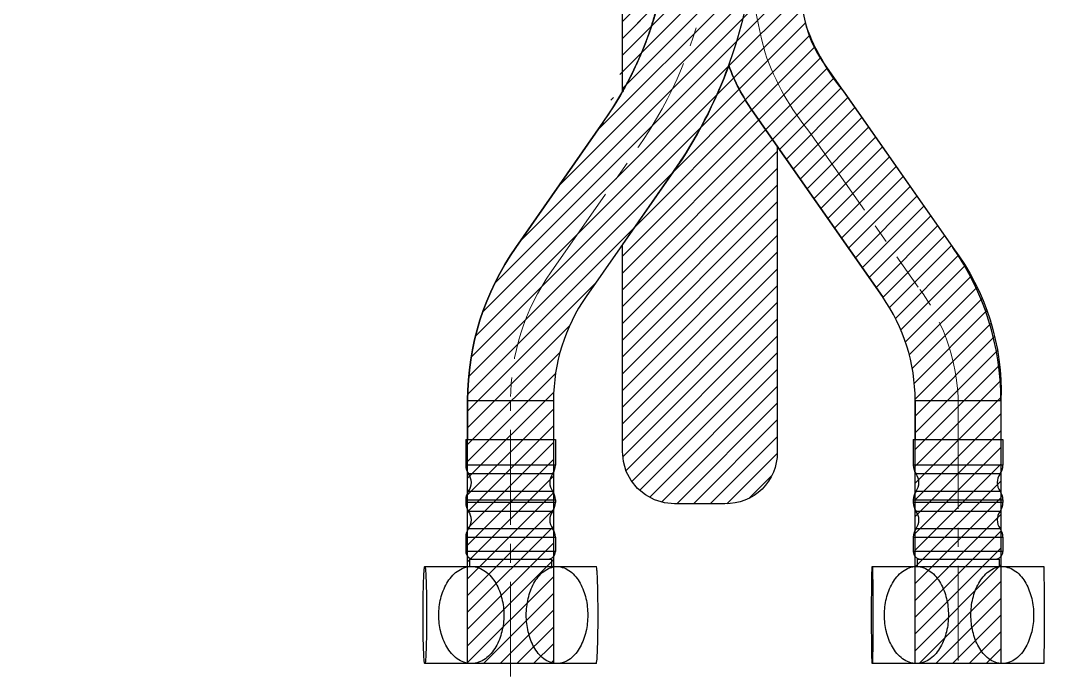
# Model space of a CAD drawing. Header units: millimetres. Extents: x 5775 to 7118, y 2756 to 3596.
# Drawn here: x 6937.8 to 7075, y 2870.1 to 2958 of the extents above; entities that cross this region are included whole.
import ezdxf

# ---------------------------------------------------------------- set-up
doc = ezdxf.new("R2010")
doc.units = ezdxf.units.MM
doc.linetypes.add('CENTERX2', pattern=[20.319999999999997, 12.7, -2.54, 2.54, -2.54])
doc.layers.add('CENTER', color=1, linetype='CENTERX2', lineweight=15)
doc.layers.add('HATCH', color=5, linetype='Continuous')
pattern_1 = [(45, (2875.309174423583, 107.8626359125797), (-1.122532015133644, 1.122532015133644), [])]

msp = doc.modelspace()

# ---------------------------------------------------------------- hatches: boundary and pattern name
at = {"layer": 'HATCH', "true_color": 0xed1f24}
h = msp.add_hatch(dxfattribs=at)
h.set_pattern_fill('ANSI31', color=240, scale=0.5)
h.set_pattern_definition(pattern_1)
edge = h.paths.add_edge_path()
edge.add_spline(control_points=[(6830.941961251097, 3343.45976302807), (6829.305435074429, 3343.620147372044), (6827.66890889776, 3343.78053171602), (6826.03238272109, 3343.940916059995)], knot_values=[0.0208200683845019, 0.0208200683845019, 0.0208200683845019, 0.0208200683845019, 1, 1, 1, 1], weights=[1, 1, 1, 1], degree=3, periodic=0)
edge.add_spline(control_points=[(6826.032382721089, 3343.940916059982), (6826.077741117492, 3344.172014989293), (6826.123099513896, 3344.403113918604), (6826.168457910299, 3344.634212847915), (6826.169346722196, 3344.63874130337), (6826.170235534092, 3344.643269758825), (6826.171124675254, 3344.647798177759)], knot_values=[571.383493120652, 571.383493120652, 571.383493120652, 571.383493120652, 572.0251436904039, 572.0251436904039, 572.0251436904039, 572.0377170330471, 572.0377170330471, 572.0377170330471, 572.0377170330471], weights=[1, 1, 1, 1, 1, 1, 1], degree=3, periodic=0)
edge.add_spline(control_points=[(6826.171124675254, 3344.647798177759), (6826.228384682096, 3344.939424873688), (6826.287010237752, 3345.230900108168), (6827.067338227122, 3349.02018512671), (6827.984146449236, 3352.494118238295), (6830.205613672336, 3359.338603878788), (6831.509605145247, 3362.704325881039), (6834.784202641988, 3369.939193070717), (6836.840602527514, 3373.771219646402), (6840.269661345912, 3379.254003909847), (6841.470123186665, 3381.038510934025), (6843.977721614172, 3384.512570221362), (6845.284259535893, 3386.200928021144), (6847.990607571705, 3389.472122994978), (6849.3915157983, 3391.055989896014), (6852.272468366435, 3394.108891485201), (6853.751714282968, 3395.578309069337), (6856.770209215731, 3398.388228874052), (6858.300504647198, 3399.726503999995), (6862.963333679561, 3403.550470044449), (6866.233786319152, 3405.912445234525), (6873.07827793775, 3410.229389508663), (6876.657563015728, 3412.186186192394), (6884.038229118618, 3415.634253177424), (6887.843324706646, 3417.129118541178), (6895.078215025233, 3419.455768225702), (6898.487625791204, 3420.349758002365), (6905.351567655323, 3421.759990181328), (6908.804238043639, 3422.274631106631), (6913.878432665721, 3422.757994299456), (6915.508797169028, 3422.871502453751), (6918.758231134872, 3423.016169020289), (6920.374207052197, 3423.047473109272), (6923.60606557057, 3423.029493001669), (6925.228052087401, 3422.980137141666), (6929.928295687941, 3422.717934644311), (6933.016439319941, 3422.39926253238), (6941.186602460453, 3421.152504043589), (6946.254078472191, 3419.963154325036), (6956.173857230177, 3416.769481323482), (6961.015201671742, 3414.766995093723), (6970.293909528909, 3410.023802712412), (6974.721036659841, 3407.28614484947), (6982.151205875656, 3401.83884295211), (6985.254679744636, 3399.244689984687), (6989.316568810189, 3395.404952504635), (6990.441944439728, 3394.287364855547), (6994.625631927256, 3389.923207496483), (6997.52406002827, 3386.455960865876), (7002.498640553236, 3379.562890172266), (7004.632289713745, 3376.193656872135), (7008.482779460657, 3369.184780048376), (7010.19517438187, 3365.550910398478), (7013.158531316943, 3358.102481002738), (7014.408359689129, 3354.28458594266), (7016.419789119647, 3346.564613182147), (7017.183842012542, 3342.65677800322), (7018.273926096888, 3334.460976020694), (7018.55235538715, 3330.175095778602), (7018.55235538715, 3325.93967039831)], knot_values=[310.6792826001531, 310.6792826001531, 310.6792826001531, 310.6792826001531, 311.4889961944757, 311.4889961944757, 321.2118984377851, 321.2118984377851, 330.9348006810942, 330.9348006810942, 342.6565068741952, 342.6565068741952, 348.5173599707457, 348.5173599707457, 354.3782130672962, 354.3782130672962, 360.2390661638467, 360.2390661638467, 366.0999192603972, 366.0999192603972, 371.7293833355124, 371.7293833355124, 382.7305900529228, 382.7305900529228, 393.7317967703331, 393.7317967703331, 404.7330034877434, 404.7330034877434, 414.2762144114434, 414.2762144114434, 423.8194253351434, 423.8194253351434, 428.3458275009871, 428.3458275009871, 432.8722296668307, 432.8722296668307, 437.3986318326744, 437.3986318326744, 445.9441450585686, 445.9441450585686, 460.0257004247755, 460.0257004247755, 474.1072557909824, 474.1072557909824, 488.1888111571893, 488.1888111571893, 499.3308116383507, 499.3308116383507, 503.7895919291577, 503.7895919291577, 516.2236878483253, 516.2236878483253, 527.0441011720529, 527.0441011720529, 537.8645144957806, 537.8645144957806, 548.6849278195082, 548.6849278195082, 559.5053411432358, 559.5053411432358, 571.383493120652, 571.383493120652, 571.383493120652, 571.383493120652], weights=[1, 1, 1, 1, 1, 1, 1, 1, 1, 1, 1, 1, 1, 1, 1, 1, 1, 1, 1, 1, 1, 1, 1, 1, 1, 1, 1, 1, 1, 1, 1, 1, 1, 1, 1, 1, 1, 1, 1, 1, 1, 1, 1, 1, 1, 1, 1, 1, 1, 1, 1, 1, 1, 1, 1, 1, 1, 1, 1, 1], degree=3, periodic=0)
edge.add_spline(control_points=[(7018.55235538715, 3325.93967039831), (7018.422950762568, 3142.16292954132), (7018.422950762568, 3064.501679296515), (7018.422950762568, 2948.402305068139)], knot_values=[310.2550333553816, 310.2550333553816, 310.2550333553816, 310.2550333553816, 310.6792826001532, 310.6792826001532, 310.6792826001532, 310.6792826001532], weights=[1, 1, 1, 1], degree=3, periodic=0)
edge.add_arc((6974.897295895089, 2972.995734273506), 49.99999999999574, 330.5183194929912, 349.8420591004832)
edge.add_arc((6898.755094875627, 2995.138788484667), 129.1252849395379, 346.1266702680641, 363.2478953227312)
edge.add_line((7027.672972637551, 3002.454525226686), (7027.504729759762, 3098.374269186201))
edge.add_spline(control_points=[(7027.504731102954, 3098.374000169563), (7027.504730126393, 3098.374195757282), (7027.504729149827, 3098.374391345119), (7027.504728173253, 3098.374586933072)], knot_values=[308.824903341732, 308.824903341732, 308.824903341732, 308.824903341732, 308.8249091462191, 308.8249091462191, 308.8249091462191, 308.8249091462191], weights=[1, 1, 1, 1], degree=3, periodic=0)
edge.add_spline(control_points=[(7027.504728173253, 3098.374586933072), (7028.26100404747, 3098.374000644636), (7028.84134342471, 3098.374000169948), (7029.421540355357, 3098.374000169564)], knot_values=[307.8257129895084, 307.8257129895084, 307.8257129895084, 307.8257129895084, 308.824903341732, 308.824903341732, 308.824903341732, 308.824903341732], weights=[1, 1, 1, 1], degree=3, periodic=0)
edge.add_line((7028.529163868145, 3098.374073693299), (7029.422950762566, 3098.374067519333))
edge.add_spline(control_points=[(7029.422950762568, 3098.374000169564), (7029.422950762568, 3098.882125520744), (7029.422950762568, 3099.389199472112), (7029.422950600901, 3099.895519889814)], knot_values=[307.8207143946258, 307.8207143946258, 307.8207143946258, 307.8207143946258, 307.824903341732, 307.824903341732, 307.824903341732, 307.824903341732], weights=[1, 1, 1, 1], degree=3, periodic=0)
edge.add_spline(control_points=[(7029.422950600905, 3099.895519889804), (7029.532163946218, 3099.934132672802), (7029.643862563891, 3099.96650709013), (7029.837010222891, 3100.010442693719), (7030.412224892003, 3100.067091383755), (7030.429018571027, 3100.067091383755)], knot_values=[3.592813938170542, 3.592813938170542, 3.592813938170542, 3.592813938170542, 4.154151269466096, 4.154151269466096, 4.546621513325804, 4.546621513325804, 4.546621513325804, 4.546621513325804], weights=[0.9999999999999247, 0.9999999999999247, 0.9999999999999247, 0.9999999999999247, 0.9999999999999247, 0.9999999999999247], degree=3, periodic=0)
edge.add_spline(control_points=[(7030.429018571027, 3100.067091383755), (7030.444375791096, 3100.067091383755), (7030.488795776539, 3100.067091383755), (7030.561281605458, 3100.067091383755)], knot_values=[4.546621513325804, 4.546621513325804, 4.546621513325804, 4.546621513325804, 4.905521543325809, 4.905521543325809, 4.905521543325809, 4.905521543325809], weights=[0.9999999999999247, 0.9999999999999247, 0.9999999999999247, 0.9999999999999247], degree=3, periodic=0)
edge.add_spline(control_points=[(7030.561281605458, 3100.067091383755), (7032.315171324519, 3100.067091383754), (7034.069061043581, 3100.067091383754), (7035.822950762644, 3100.067091383754)], knot_values=[4.905521543325809, 4.905521543325809, 4.905521543325809, 4.905521543325809, 10.16719070051383, 10.16719070051383, 10.16719070051383, 10.16719070051383], weights=[0.9999999999999247, 1, 1, 1], degree=3, periodic=0)
edge.add_spline(control_points=[(7035.822950762644, 3100.067091383754), (7036.408737200274, 3100.067091383753), (7036.822950762647, 3100.481304946128), (7036.822950762646, 3101.067091383754)], knot_values=[10.16719070051383, 10.16719070051383, 10.16719070051383, 10.16719070051383, 11.73798702730873, 11.73798702730873, 11.73798702730873, 11.73798702730873], weights=[1, 0.8047378541243649, 0.8047378541243649, 0.9999999999999999], degree=3, periodic=0)
edge.add_spline(control_points=[(7036.822950762646, 3101.067091383754), (7036.822950762646, 3102.732118292906), (7036.822950762646, 3104.398784959572), (7036.822950762646, 3106.067091383754)], knot_values=[11.73798702730873, 11.73798702730873, 11.73798702730873, 11.73798702730873, 16.73306775476247, 16.73306775476247, 16.73306775476247, 16.73306775476247], weights=[0.9999999999999999, 1, 1, 1], degree=3, periodic=0)
edge.add_spline(control_points=[(7036.822950762646, 3106.067091383754), (7034.046066503563, 3106.067091383754), (7031.503691164038, 3106.067091383755), (7029.422929637989, 3106.067091383756)], knot_values=[16.73306775476247, 16.73306775476247, 16.73306775476247, 16.73306775476247, 18.69173625646007, 18.69173625646007, 18.69173625646007, 18.69173625646007], weights=[1, 0.9410416092875282, 0.9077568513105586, 0.8981450222542305], degree=3, periodic=0)
edge.add_spline(control_points=[(7029.422929637989, 3106.067091383734), (7029.422634934454, 3141.826159223002), (7029.418228898081, 3179.891111696067), (7029.352355387151, 3325.93967039831)], knot_values=[307.5071005206794, 307.5071005206794, 307.5071005206794, 307.5071005206794, 307.8036466822738, 307.8036466822738, 307.8036466822738, 307.8036466822738], weights=[1, 1, 1, 1], degree=3, periodic=0)
edge.add_spline(control_points=[(7029.352355387151, 3325.93967039831), (7029.352355387151, 3326.153012871574), (7029.351720645005, 3326.366626781748), (7029.321559067968, 3331.431163171189), (7028.96384782003, 3336.417675333033), (7027.493796951683, 3346.522447435384), (7026.38093609082, 3351.645800825621), (7023.339212056249, 3361.853421659016), (7021.40860462624, 3366.944982552852), (7016.72212812635, 3376.893313804241), (7013.962528311467, 3381.759286230235), (7007.748901823505, 3390.941608510057), (7004.30762510658, 3395.278719798649), (6997.112014960065, 3403.034660134359), (6993.400033190839, 3406.508452537278), (6985.564007401379, 3412.874603497879), (6981.434329885231, 3415.769014110464), (6972.891787564655, 3420.920442836439), (6968.479357637842, 3423.17435150377), (6958.512683068015, 3427.450978581268), (6952.928191260738, 3429.305656388202), (6941.786311942202, 3432.062019118946), (6936.233147867577, 3432.961965593527), (6928.827832065053, 3433.605659973424), (6926.874588322318, 3433.720959122046), (6923.006110342558, 3433.846086319334), (6921.102702532968, 3433.856657395559), (6913.984325575278, 3433.706122781249), (6908.65483267765, 3433.217499898379), (6900.400505159518, 3431.805969169573), (6897.521919019711, 3431.194979521369), (6890.579594840516, 3429.413723194011), (6886.511103324118, 3428.116526574187), (6878.465171077991, 3425.001475889556), (6874.485238834181, 3423.18090538967), (6866.708264180488, 3419.025448350828), (6862.915596790805, 3416.691414468728), (6855.607557521645, 3411.53625934561), (6852.095978316716, 3408.719492607865), (6844.654490783196, 3401.93610918963), (6840.820755880377, 3397.856091364318), (6834.2892621417, 3389.726558561538), (6831.503899366563, 3385.730086294165), (6826.535321790023, 3377.481004973147), (6824.349395583276, 3373.221976417498), (6820.593417516719, 3364.569563411971), (6819.025947475937, 3360.177227282), (6816.723657082186, 3352.176797181127), (6815.890592291003, 3348.575291335873), (6815.248548483659, 3344.997763304088)], knot_values=[5.000000000000057, 5.000000000000057, 5.000000000000057, 5.000000000000057, 5.675123796954324, 5.675123796954324, 20.98654984437013, 20.98654984437013, 36.29797589178594, 36.29797589178594, 51.60940193920175, 51.60940193920175, 66.92082798661755, 66.92082798661755, 81.8524675048406, 81.8524675048406, 95.53517016359245, 95.53517016359245, 109.2178728223443, 109.2178728223443, 122.9005754810962, 122.9005754810962, 139.6183425222513, 139.6183425222513, 156.3361095634064, 156.3361095634064, 162.3882645695251, 162.3882645695251, 168.4404195756438, 168.4404195756438, 184.6884642198825, 184.6884642198825, 193.3157420874867, 193.3157420874867, 205.4811945107583, 205.4811945107583, 217.6466469340298, 217.6466469340298, 229.8120993573014, 229.8120993573014, 241.977551780573, 241.977551780573, 257.0394696432155, 257.0394696432155, 270.2593113000503, 270.2593113000503, 283.4791529568852, 283.4791529568852, 296.6989946137201, 296.6989946137201, 307.5071005206794, 307.5071005206794, 307.5071005206794, 307.5071005206794], weights=[1, 1, 1, 1, 1, 1, 1, 1, 1, 1, 1, 1, 1, 1, 1, 1, 1, 1, 1, 1, 1, 1, 1, 1, 1, 1, 1, 1, 1, 1, 1, 1, 1, 1, 1, 1, 1, 1, 1, 1, 1, 1, 1, 1, 1, 1, 1, 1, 1, 1], degree=3, periodic=0)
edge.add_spline(control_points=[(6815.248548483659, 3344.997763304088), (6813.309113993537, 3345.187833547313), (6811.637788812654, 3345.351628295313), (6809.966463631772, 3345.515423043313)], knot_values=[4.000000000000057, 4.000000000000057, 4.000000000000057, 4.000000000000057, 5.000000000000057, 5.000000000000057, 5.000000000000057, 5.000000000000057], weights=[1, 1, 1, 1], degree=3, periodic=0)
edge.add_spline(control_points=[(6809.966463631772, 3345.515423043313), (6806.833317011949, 3317.004884046226), (6803.700170392127, 3288.49434504914), (6800.571219889374, 3260.024174684117)], knot_values=[3, 3, 3, 3, 4.000000000000057, 4.000000000000057, 4.000000000000057, 4.000000000000057], weights=[1, 1, 1, 1], degree=3, periodic=0)
edge.add_spline(control_points=[(6800.571219889374, 3260.024174684117), (6808.234585734377, 3259.273142454251), (6815.89795157938, 3258.522110224385), (6823.561317424383, 3257.771077994518)], knot_values=[2, 2, 2, 2, 3, 3, 3, 3], weights=[1, 1, 1, 1], degree=3, periodic=0)
edge.add_spline(control_points=[(6823.561317424383, 3257.771077994518), (6826.021532033287, 3286.333973005702), (6828.481746642193, 3314.896868016886), (6830.941961251097, 3343.45976302807)], knot_values=[1, 1, 1, 1, 2, 2, 2, 2], weights=[1, 1, 1, 1], degree=3, periodic=0)
h = msp.add_hatch(dxfattribs=at)
h.set_pattern_fill('ANSI31', color=240, scale=0.5)
h.set_pattern_definition(pattern_1)
edge = h.paths.add_edge_path()
edge.add_line((7060.322924319289, 3113.817091383754), (7041.422950762646, 3113.817091383754))
edge.add_line((7041.422950762646, 3113.817091383754), (7041.422880942186, 3107.317091383754))
edge.add_line((7041.422880942186, 3107.317091383754), (7039.172979789592, 3107.317091383754))
edge.add_line((7039.172979789591, 3107.317091383754), (7039.172979789591, 3098.374000169564))
edge.add_line((7039.172979789591, 3098.374000169564), (7027.504731102953, 3098.374000169564))
edge.add_spline(control_points=[(7027.504731102954, 3098.374000169563), (7027.505509943185, 3098.218012465233), (7027.506285177931, 3098.062099106088), (7027.507056823983, 3097.906259572315)], knot_values=[308.8249091462191, 308.8249091462191, 308.8249091462191, 308.8249091462191, 308.8295384175333, 308.8295384175333, 308.8295384175333, 308.8295384175333], weights=[1, 1, 1, 1], degree=3, periodic=0)
edge.add_spline(control_points=[(7027.507056823983, 3097.906259572315), (7027.672972658511, 3064.398349754592), (7027.672977159524, 3034.303508717963), (7027.673948236032, 3002.454525226686)], knot_values=[308.8295384175333, 308.8295384175333, 308.8295384175333, 308.8295384175333, 309.824903341732, 309.824903341732, 309.824903341732, 309.824903341732], weights=[1, 1, 1, 1], degree=3, periodic=0)
edge.add_arc((6898.755094875627, 2995.138788484667), 129.1252849395378, -6.494461825664018, 3.240232704053085, ccw=False)
edge.add_spline(control_points=[(7026.696345323144, 2977.692423687311), (7026.871648742839, 2978.998657929826), (7027.041495027026, 2980.388620690224), (7027.059687669605, 2980.500318252135), (7027.053442067805, 2980.648337642464), (7027.3600761379, 2983.540969887242), (7027.592036394979, 2986.848846919866), (7027.672972637551, 2989.359238128812), (7027.672972637551, 2994.983628773658), (7027.673188880481, 2999.181675090974), (7027.673944253394, 3002.437383269233)], knot_values=[309.824948222153, 309.824948222153, 309.824948222153, 309.824948222153, 309.8332735960867, 309.833978201353, 309.8347078858069, 309.8467545460287, 309.8479740522639, 309.8590003482932, 309.8663173289965, 309.8918837171243, 309.8918837171243, 309.8918837171243, 309.8918837171243], weights=[0.9998243222060555, 0.9998924635958488, 0.9999747422998735, 0.9997357852790536, 0.9993878470312774, 0.9993791977845085, 0.9994008501557051, 0.9994372741566433, 0.9995861365124495, 0.9997877087458903, 0.9999988873584079], degree=3, periodic=0)
edge.add_arc((6898.755094875627, 2995.138788484666), 129.1252849395379, 351.42165186028006, 353.0453995896654, ccw=False)
edge.add_spline(control_points=[(7025.873652758171, 2972.462557479961), (7025.949557148593, 2972.832947843775), (7026.047780629629, 2973.343834697278), (7026.304815218826, 2974.938695479852), (7026.508742843953, 2976.303777100818), (7026.681937766189, 2977.585068997481), (7026.696345323144, 2977.692423687311)], knot_values=[309.8918837171243, 309.8918837171243, 309.8918837171243, 309.8918837171243, 309.894556889505, 309.8955219969905, 309.9029904504207, 309.9036746324706, 309.9036746324706, 309.9036746324706, 309.9036746324706], weights=[0.9996902203805338, 0.9996893886872269, 0.9996912287015216, 0.999710367551767, 0.9997526157996124, 0.9998187223235611, 0.9998243222060555], degree=3, periodic=0)
edge.add_arc((6898.755094875627, 2995.138788484667), 129.1252849395379, 346.1266702680632, 350.60469441818157, ccw=False)
edge.add_arc((6974.897295895089, 2972.995734273505), 49.99999999999575, 325.0317841146055, 349.8420591004815, ccw=False)
edge.add_line((7015.870801023179, 2944.339637583307), (7004.152105049165, 2927.583829743295))
edge.add_arc((7033.469500443241, 2907.082493476925), 35.77449456525396, 145.035323945913, 180.0022933575932)
edge.add_line((6997.695005906646, 2907.081061544077), (6997.695005906646, 2871.84342907816))
edge.add_line((6997.695005906646, 2871.84342907816), (7009.195005906346, 2871.84342907816))
edge.add_line((7009.195005906346, 2871.84342907816), (7009.195005906346, 2901.84342907804))
edge.add_line((7009.195005906346, 2901.84342907804), (7009.195005906346, 2907.08106154413))
edge.add_arc((7033.469501033564, 2907.082493322046), 24.27449516944419, 145.0370705243336, 180.0033794660316, ccw=False)
edge.add_line((7013.575994455199, 2920.992903515421), (7025.294707208456, 2937.748735352879))
edge.add_arc((6974.897295895093, 2972.995734273505), 61.49999999999255, 325.0317841240596, 339.9688744296398)
edge.add_arc((7057.541474516762, 2961.095569543319), 26.50000000000041, 200.2347068985701, 214.9959647551112)
edge.add_line((7035.832874902444, 2945.897322842294), (7053.269794327305, 2920.991087949035))
edge.add_arc((7033.40199567142, 2907.081243484908), 24.25310694420379, 0.0004298208157820227, 34.99663681978018, ccw=False)
edge.add_line((7057.655102614943, 2907.081425426585), (7057.655102615626, 2871.84342907816))
edge.add_line((7057.655102615625, 2871.84342907816), (7069.155102615325, 2871.84342907816))
edge.add_line((7069.155102615325, 2871.84342907816), (7069.155102615324, 2907.08106154408))
edge.add_arc((7037.044413309613, 2908.229526219356), 32.13122062415759, 357.9516433979413, 397.0435739022216)
edge.add_line((7062.690833678409, 2927.586087408402), (7048.13846487683, 2948.372139508196))
edge.add_arc((7070.651947127137, 2967.221121106131), 29.36223748821226, 200.0313704290512, 219.9371085532521, ccw=False)
edge.add_arc((7204.750392740763, 2993.931735621388), 165.8124007731544, 176.949274672138, 192.811590477539, ccw=False)
edge.add_line((7039.172979789593, 3002.756279267089), (7039.172979789593, 3085.317091383754))
edge.add_line((7039.172979789593, 3085.317091383754), (7041.422880942186, 3085.317091383754))
edge.add_line((7041.422880942186, 3085.317091383754), (7041.422880942186, 3078.817091383754))
edge.add_line((7041.422880942186, 3078.817091383754), (7060.322924319289, 3078.817091383754))
edge.add_line((7060.322924319289, 3078.817091383754), (7060.322924319289, 3113.817091383754))
h = msp.add_hatch(dxfattribs=at)
h.set_pattern_fill('ANSI31', color=240, scale=0.5)
h.set_pattern_definition(pattern_1)
h.paths.add_polyline_path([(7039.172979789591, 2941.126392182961), (7035.832874901616, 2945.897322843477, -0.06449734960659437), (7032.676956829118, 2951.930103916259, -0.06502188186968072), (7025.329207061644, 2937.798115943735), (7018.42295506872, 2927.923311480277), (7018.422955068718, 2914.037836376154), (7018.422955068718, 2907.095124562419), (7018.422955068718, 2900.264916748286), (7018.557458105895, 2898.899284494173), (7018.95579834114, 2897.58613272173), (7019.602667782601, 2896.375925117149), (7020.473207600413, 2895.31516927998), (7021.533963437581, 2894.444629462168), (7022.744171042163, 2893.797760020707), (7024.057322814606, 2893.399419785463), (7025.422955068718, 2893.264916748285), (7030.922986763251, 2893.264916748286), (7031.547983276421, 2893.264916748286), (7031.860481533007, 2893.264916748286), (7032.172979789591, 2893.264916748286, 0.4257157387810585), (7039.172979789591, 2900.152412748688)])

# ---------------------------------------------------------------- linework, layer by layer
at = {"color": 7, "linetype": 'Continuous'}
for p, q in [((7045.253551942, 2952.492788391698), (7062.690797678835, 2927.5860874072)), ((7035.832669061938, 2945.897565437937), (7053.270084638154, 2920.990621857999)), ((7015.870765025042, 2944.339637586957), (7004.152052272435, 2927.58380575314)), ((7025.294671205089, 2937.74873534905), (7013.575958452484, 2920.992903515233)), ((7004.159440093574, 2927.58641914136), (7004.152052272435, 2927.58380575314)), ((7053.271022898914, 2920.99029012384), (7053.270084638154, 2920.990621857999)), ((6997.694969905955, 2907.08106154408), (7009.194969905655, 2907.08106154408)), ((6997.694969905955, 2907.08106154408), (6997.694969905955, 2901.84342907804)), ((7009.194969905655, 2907.08106154408), (7009.194969905655, 2901.84342907804)), ((7057.655066614934, 2907.08106154408), (7069.155066614634, 2907.08106154408)), ((7057.655066614934, 2907.08106154408), (7057.655066614934, 2901.84342907804)), ((7069.155066614634, 2907.08106154408), (7069.155066614634, 2901.84342907804)), ((6997.444969905575, 2901.84342907804), (6997.444969905575, 2898.40467840412)), ((6997.445489792775, 2901.84342907804), (7009.444450018835, 2901.84342907804)), ((7009.444969906035, 2901.84342907804), (7009.444969906035, 2898.40467840158)), ((7057.405066614554, 2901.84342907804), (7057.405066614554, 2898.40467840158)), ((7057.405343151975, 2901.84342907804), (7069.404790075054, 2901.84342907804)), ((7069.405066615014, 2901.84342907804), (7069.405066615014, 2898.40467840412)), ((7009.444969906035, 2898.40467840158), (6997.444969905575, 2898.40467840412)), ((7069.405066615014, 2898.40467840412), (7057.405066614554, 2898.40467840158)), ((7009.069853683954, 2897.23875601918), (6997.819969907414, 2897.23875602172)), ((7069.030066613175, 2897.23875602172), (7057.780066613854, 2897.23875601918)), ((6997.444969905575, 2893.78217975226), (7009.444969906035, 2893.7821797548)), ((6997.444969905575, 2893.78217975226), (6997.444969905575, 2893.40467840414)), ((6997.819969907414, 2894.94810213212), (7009.069969906734, 2894.9481021372)), ((7009.444969906035, 2893.7821797548), (7009.444969906035, 2893.4046784016)), ((7057.405066614554, 2893.7821797548), (7069.405066615014, 2893.78217975226)), ((7057.405066614554, 2893.7821797548), (7057.405066614554, 2893.4046784016)), ((7057.780066613854, 2894.9481021372), (7069.030066613175, 2894.94810213212)), ((7069.405066615014, 2893.78217975226), (7069.405066615014, 2893.40467840414)), ((7009.444969906035, 2893.4046784016), (6997.444969905575, 2893.40467840414)), ((7069.405066615014, 2893.40467840414), (7057.405066614554, 2893.4046784016)), ((7009.069853683954, 2892.2387560192), (6997.819969907414, 2892.238756021739)), ((7069.030066613175, 2892.238756021739), (7057.780066613854, 2892.2387560192)), ((6997.819969907414, 2889.94810213214), (7009.069969906734, 2889.94810213722)), ((7057.780066613854, 2889.94810213722), (7069.030066613175, 2889.94810213214)), ((6997.444969905575, 2888.78217975228), (7009.444969906035, 2888.782179754819)), ((6997.444969905575, 2888.78217975228), (6997.444969905575, 2886.8434290781)), ((7009.444969906035, 2888.782179754819), (7009.444969906035, 2886.8434290781)), ((7057.405066614554, 2888.782179754819), (7069.405066615014, 2888.78217975228)), ((7057.405066614554, 2888.782179754819), (7057.405066614554, 2886.8434290781)), ((7069.405066615014, 2888.78217975228), (7069.405066615014, 2886.8434290781)), ((7009.444969906035, 2886.8434290781), (6997.444969905575, 2886.8434290781)), ((6997.944969906333, 2885.843429076579), (6997.944969906333, 2884.8434290776)), ((6997.945446468755, 2885.843429076579), (7008.944493342855, 2885.843429076579)), ((7008.944969905275, 2885.843429076579), (7008.944969905275, 2884.8434290776)), ((7069.405066615014, 2886.8434290781), (7057.405066614554, 2886.8434290781)), ((7057.905066615314, 2885.843429076579), (7057.905066615314, 2884.8434290776)), ((7057.905320107315, 2885.843429076579), (7068.904813119714, 2885.843429076579)), ((7068.905066614254, 2885.843429076579), (7068.905066614254, 2884.8434290776)), ((6991.921393957575, 2884.76814200948), (6991.944969907374, 2884.8434290776)), ((6991.931299487675, 2884.80115711236), (6991.958542443095, 2884.8434290776)), ((6991.945629657135, 2884.8434290776), (7014.944381340514, 2884.8434290776)), ((7014.968694088435, 2884.76766557914), (7014.944969906774, 2884.8434290776)), ((7051.896580809094, 2884.81644140488), (7051.905066613814, 2884.8434290776)), ((7051.903322690454, 2884.83882110104), (7051.906790339095, 2884.8434290776)), ((7051.905397545335, 2884.8434290776), (7074.904703004595, 2884.8434290776)), ((7074.913499197315, 2884.81661105148), (7074.905066613215, 2884.8434290776)), ((6991.931260346275, 2871.88724938676), (6991.911014852094, 2871.9766784459)), ((6991.944969907374, 2871.84342907816), (6991.921097542114, 2871.9196688825)), ((6991.958542443095, 2871.84342907816), (6991.931251354674, 2871.88606030608)), ((7014.944382155854, 2871.84342907816), (6991.945629657135, 2871.84342907816)), ((7014.944969906774, 2871.84342907816), (7014.968713687074, 2871.91925556608)), ((7014.958671487195, 2871.88728406792), (7014.978682625735, 2871.975447859079)), ((7051.905066613814, 2871.84342907816), (7051.896619048795, 2871.87029486136)), ((7051.906761764094, 2871.84342945408), (7051.903316185515, 2871.84830256346)), ((7074.904703004595, 2871.84342907816), (7051.905395393955, 2871.84342907816)), ((7051.910007792654, 2871.84825793566), (7051.906761764094, 2871.84342945408)), ((7074.905066613215, 2871.84342907816), (7074.913605623315, 2871.8705863543))]:
    msp.add_line(p, q, dxfattribs=at)
at = {"color": 7, "linetype": 'Continuous', "lineweight": 25}
for centre, radius, start, end in [((6974.897259894396, 2972.995734273508), 50, 325.0317841196764, 348.7543540830308), ((7057.541438516073, 2961.095569543319), 15, 192.035045361994, 214.9959647555665), ((7057.541438516073, 2961.095569543319), 26.5, 200.2347068985818, 214.9959647555665)]:
    msp.add_arc(centre, radius, start, end, dxfattribs=at)
at = {"color": 7, "lineweight": 25}
msp.add_arc((6974.897259894396, 2972.995734273508), 61.5, 325.0317841196764, 349.8420591004714, dxfattribs=at)
at = {"color": 7, "linetype": 'Continuous'}
for centre, radius, start, end in [((7033.469464445214, 2907.08249347416), 35.7744945672, 145.0353708303098, 180.002293356389), ((7033.401959678014, 2907.08124348682), 35.75310693662, 359.9997084291868, 34.99550886831377), ((7033.469465034494, 2907.0824933243), 24.27449516948, 145.0370705307324, 180.0033794727002), ((7033.401959667854, 2907.08124348428), 24.25310694708, 359.9995701820038, 34.99529269501988), ((6999.444969906075, 2898.40467840412), 2.0000000005, 180, 215.6590876959895), ((7007.444969905535, 2898.40467840158), 2.0000000005, 324.3409123037924, 0), ((7059.405066615054, 2898.40467840158), 2.0000000005, 180, 215.6590876962076), ((7067.405066614514, 2898.40467840412), 2.0000000005, 324.3409123039801, 0), ((6996.194969906215, 2896.07283363932), 2.0000000005, 0.5900262372994849, 35.65908769620765), ((7010.694969905395, 2896.07283363932), 2.0000000005, 144.3409123037924, 179.4099736710078), ((7056.155066615194, 2896.07283363932), 2.0000000005, 0.5900263289921932, 35.65908769620765), ((7070.655066614374, 2896.07283363932), 2.0000000005, 144.3409123037924, 179.4099737627005), ((6996.194969906215, 2896.11402451452), 2.0000000005, 324.3409123027808, 359.4099737627005), ((7010.694969905395, 2896.1140245196), 2.0000000005, 180.5900263287056, 215.6590876959895), ((7056.155066615194, 2896.1140245196), 2.0000000005, 324.3409123039801, 359.4099736712944), ((7070.655066614374, 2896.11402451452), 2.0000000005, 180.5900262372995, 215.6590876972193), ((6999.444969906075, 2893.78217975226), 2.0000000005, 144.3409123046889, 180), ((7007.444969905535, 2893.7821797548), 2.0000000005, 0, 35.65908769531111), ((7059.405066615054, 2893.7821797548), 2.0000000005, 144.3409123046889, 180), ((7067.405066614514, 2893.78217975226), 2.0000000005, 0, 35.65908769531111), ((6999.444969906075, 2893.40467840414), 2.0000000005, 180, 215.6590876953111), ((7007.444969905535, 2893.4046784016), 2.0000000005, 324.3409123046889, 0), ((7059.405066615054, 2893.4046784016), 2.0000000005, 180, 215.6590876953111), ((7067.405066614514, 2893.40467840414), 2.0000000005, 324.3409123046889, 0), ((6996.194969906215, 2891.07283363934), 2.0000000005, 0.5900262370128939, 35.65908769531111), ((6996.194969906215, 2891.11402451454), 2.0000000005, 324.3409123024052, 359.4099737629871), ((7010.694969905395, 2891.0728336368), 2.0000000005, 144.3409123024052, 179.4099736712944), ((7010.694969905395, 2891.11402451962), 2.0000000005, 180.5900263287056, 215.6590876953111), ((7056.155066615194, 2891.0728336368), 2.0000000005, 0.5900263287056023, 35.65908769759479), ((7056.155066615194, 2891.11402451962), 2.0000000005, 324.3409123046889, 359.4099736712944), ((7070.655066614374, 2891.07283363934), 2.0000000005, 144.3409123046889, 179.4099737629871), ((7070.655066614374, 2891.11402451454), 2.0000000005, 180.5900262369868, 215.6590876975948), ((6999.444969906075, 2888.78217975228), 2.0000000005, 144.3409123046889, 180), ((7007.444969905535, 2888.782179754819), 2.0000000005, 0, 35.65908769531111), ((7059.405066615054, 2888.782179754819), 2.0000000005, 144.3409123046889, 180), ((7067.405066614514, 2888.78217975228), 2.0000000005, 0, 35.65908769531111), ((6998.444969907094, 2886.8434290781), 0.9999999989799999, 180, 270), ((7008.444969907054, 2886.8434290781), 0.9999999989799999, 270, 0), ((7058.405066613535, 2886.8434290781), 0.9999999989799999, 180, 270), ((7068.405066613495, 2886.8434290781), 0.9999999989799999, 270, 0)]:
    msp.add_arc(centre, radius, start, end, dxfattribs=at)
msp.add_arc((6889.851602037794, 3000.384565702519), 138.6873421621561, 321.4916181981777, 321.4916500024205)
for points, knots in [([(6991.720598842274, 2878.34342907788), (6991.720598842274, 2879.03792359186), (6991.728661124855, 2880.378771075259), (6991.758314342154, 2882.00476911612), (6991.799021934094, 2883.17817108732), (6991.830863427434, 2883.88954751572), (6991.874849506594, 2884.41452842918), (6991.900762170035, 2884.70186012274), (6991.931310399514, 2884.79971306902)], [0, 0, 0, 0, 0.3223309977, 0.6223486934, 0.7546400437, 0.8674346173, 0.9524225215000001, 1, 1, 1, 1]), ([(6991.958542443095, 2884.8434290776), (6991.975637237454, 2884.8434290776), (6991.994617659235, 2884.7620144322), (6992.018100688214, 2884.65497376998), (6992.041105155795, 2884.44139084688), (6992.074584563054, 2884.04990312338), (6992.108206753874, 2883.42477363196), (6992.140551558374, 2882.5681845044), (6992.165617081015, 2881.595227192), (6992.189818757275, 2880.1752749392), (6992.196486043915, 2879.08324669908), (6992.196486043915, 2878.34342907788)], [0, 0, 0, 0, 0.0078710364, 0.0278643149, 0.0596331863, 0.1018085495, 0.2114826404, 0.3460223154, 0.4972398318, 0.6593623306, 1, 1, 1, 1]), ([(6993.828874097395, 2878.34342907788), (6993.828874097395, 2879.08851177872), (6993.999888162274, 2880.573161364659), (6994.794011872475, 2882.63142494688), (6996.142544047134, 2884.30986947162), (6997.520700894574, 2884.8434290776), (6998.185479331334, 2884.8434290776)], [0, 0, 0, 0, 0.261751213, 0.5190437702, 0.7664600689, 1, 1, 1, 1]), ([(6998.185479331334, 2884.8434290776), (6998.850244882675, 2884.8434290776), (7000.228293775035, 2884.30973751862), (7001.576995217834, 2882.6314593207), (7002.370880841134, 2880.57310370158), (7002.542084567815, 2879.088489254), (7002.542084567815, 2878.34342907788)], [0, 0, 0, 0, 0.2335376926, 0.480949072, 0.7382541342, 1, 1, 1, 1]), ([(7005.553245159654, 2878.34342907788), (7005.553245159654, 2879.087952044), (7005.713424189054, 2880.56618438598), (7006.459594990334, 2882.6154274503), (7007.716328770994, 2884.29140829188), (7009.039478344654, 2884.8434290776), (7009.671906795314, 2884.8434290776)], [0, 0, 0, 0, 0.2666788413, 0.5270955889, 0.7734720153, 1, 1, 1, 1]), ([(7009.671906795314, 2884.8434290776), (7010.304323988694, 2884.8434290776), (7011.627366199094, 2884.29127991774), (7012.884267487674, 2882.61545783124), (7013.630208406254, 2880.56612971502), (7013.790568430974, 2879.08792911796), (7013.790568430974, 2878.34342907788)], [0, 0, 0, 0, 0.2265261294, 0.4728970816, 0.7333268069, 1, 1, 1, 1]), ([(7015.169340969334, 2878.34342907788), (7015.169340969334, 2879.037928522), (7015.161272918414, 2880.37875068414), (7015.131651082815, 2882.00468700046), (7015.090910407374, 2883.178049009839), (7015.059089914754, 2883.889466131579), (7015.015094843995, 2884.41451201824), (7014.989210161195, 2884.70189614248), (7014.958641517735, 2884.79973854776)], [0, 0, 0, 0, 0.3223320457, 0.622334751, 0.7546077620999999, 0.8674160862000001, 0.9524245497, 1, 1, 1, 1]), ([(7051.821972058135, 2878.34342907788), (7051.821972058135, 2879.06711501938), (7051.825659277074, 2880.45909599716), (7051.835082194475, 2882.14156129872), (7051.854217632455, 2883.33898313806), (7051.859210899074, 2884.03988080662), (7051.890763505515, 2884.5185700245), (7051.881355993215, 2884.76701797058), (7051.903323653114, 2884.83782639386)], [0, 0, 0, 0, 0.3342281594, 0.6429496093, 0.7767854601, 0.8877296183, 0.9657600996, 1, 1, 1, 1]), ([(7051.906790339095, 2884.8434290776), (7051.918282950095, 2884.8434290776), (7051.909876362895, 2884.77367871926), (7051.921542064734, 2884.7445791356), (7051.923622207894, 2884.71178485524)], [0, 0, 0, 0, 0.2591180754, 1, 1, 1, 1]), ([(7051.923622207894, 2884.71178485524), (7051.943997188735, 2884.3905652005), (7051.956639507875, 2883.547376366179), (7051.988297336355, 2881.42495238904), (7051.991608620054, 2879.6235851612), (7051.991608620054, 2878.34342907788)], [0, 0, 0, 0, 0.1516085611, 0.397006506, 1, 1, 1, 1]), ([(7053.543944372375, 2878.34342907788), (7053.543944372375, 2879.08833868026), (7053.711658840095, 2880.571007442119), (7054.491111383295, 2882.62655460102), (7055.811871322414, 2884.30447226372), (7057.173415960255, 2884.8434290776), (7057.828358274954, 2884.8434290776)], [0, 0, 0, 0, 0.2632350302, 0.52146284, 0.7685574736, 1, 1, 1, 1]), ([(7057.828358274954, 2884.8434290776), (7058.483288194455, 2884.8434290776), (7059.844725060095, 2884.3043413826), (7061.165653746655, 2882.62658776072), (7061.944870664214, 2880.57095069344), (7062.112772177534, 2879.08831603362), (7062.112772177534, 2878.34342907788)], [0, 0, 0, 0, 0.231440401, 0.4785299492, 0.7367704076, 1, 1, 1, 1]), ([(7065.127038930295, 2878.34342907788), (7065.127038930295, 2879.08813895244), (7065.290890738734, 2880.56851825482), (7066.053241162215, 2882.62084906506), (7067.341281329334, 2884.29790679044), (7068.683225554254, 2884.8434290776), (7069.326634549374, 2884.8434290776)], [0, 0, 0, 0, 0.2649909387, 0.5243316438000001, 0.7710550643999999, 1, 1, 1, 1]), ([(7069.326634549374, 2884.8434290776), (7069.970031728415, 2884.8434290776), (7071.311868394494, 2884.297777184399), (7072.600076681674, 2882.62088080236), (7073.362194405594, 2880.56846257548), (7073.526230170995, 2879.08811615848), (7073.526230170995, 2878.34342907788)], [0, 0, 0, 0, 0.2289429465, 0.4756610841, 0.7350146064, 1, 1, 1, 1]), ([(7074.988161171435, 2878.34342907788), (7074.988161171435, 2879.0670992155), (7074.984473170174, 2880.459107048699), (7074.975045307394, 2882.1416197746), (7074.955918810214, 2883.33907043532), (7074.950913310955, 2884.03990614058), (7074.919375842914, 2884.51855556936), (7074.928765232315, 2884.76698181368), (7074.906806853574, 2884.83782520006)], [0, 0, 0, 0, 0.334220936, 0.6429620118, 0.7768080306, 0.8877349925, 0.9657459384999999, 1, 1, 1, 1]), ([(6991.911014852094, 2871.9766784459), (6991.854687535235, 2872.29521790534), (6991.818292629614, 2873.14237113864), (6991.756600085995, 2874.603103005079), (6991.728709720135, 2876.40426163796), (6991.720598842274, 2877.68339281096), (6991.720598842274, 2878.34342907788)], [0, 0, 0, 0, 0.1523003344, 0.3976655184, 0.6892440367, 1, 1, 1, 1]), ([(6992.196486043915, 2878.34342907788), (6992.196486043915, 2877.60364624706), (6992.189836537274, 2876.511681509479), (6992.165575615514, 2875.09171894682), (6992.140558881194, 2874.11869782708), (6992.108209032254, 2873.26205358406), (6992.074581967174, 2872.63696440244), (6992.041095694294, 2872.2455483171), (6992.018094452515, 2872.03196804576), (6991.994593447955, 2871.92492738354), (6991.975651055054, 2871.84342907816), (6991.958542443095, 2871.84342907816)], [0, 0, 0, 0, 0.3406221915, 0.5027315099, 0.6539840739, 0.7885311837000001, 0.8981893940000001, 0.9403541767, 0.9721184127, 0.9921225892000001, 1, 1, 1, 1]), ([(6998.185479331334, 2871.84342907816), (6997.520713782535, 2871.84342907816), (6996.142664890174, 2872.37712063714), (6994.793963447375, 2874.05539883506), (6994.000077824074, 2876.11375445418), (6993.828874097395, 2877.598368901759), (6993.828874097395, 2878.34342907788)], [0, 0, 0, 0, 0.2335376926, 0.480949072, 0.7382541342, 1, 1, 1, 1]), ([(7002.542084567815, 2878.34342907788), (7002.542084567815, 2877.59834637704), (7002.371070502935, 2876.1136967911), (7001.576946792735, 2874.05543320888), (7000.228414618074, 2872.3769886816), (6998.850257770635, 2871.84342907816), (6998.185479331334, 2871.84342907816)], [0, 0, 0, 0, 0.261751213, 0.5190437702, 0.7664600689, 1, 1, 1, 1]), ([(7009.671906795314, 2871.84342907816), (7009.039489601935, 2871.84342907816), (7007.716447391535, 2872.39557823802), (7006.459546105494, 2874.07140032452), (7005.713605186915, 2876.12072844074), (7005.553245159654, 2877.5989290378), (7005.553245159654, 2878.34342907788)], [0, 0, 0, 0, 0.2265261294, 0.4728970816, 0.7333268069, 1, 1, 1, 1]), ([(7013.790568430974, 2878.34342907788), (7013.790568430974, 2877.59890611176), (7013.630389404114, 2876.12067376978), (7012.884218602834, 2874.07143070546), (7011.627484822175, 2872.39544986388), (7010.304335248515, 2871.84342907816), (7009.671906795314, 2871.84342907816)], [0, 0, 0, 0, 0.2666788413, 0.5270955889, 0.7734720153, 1, 1, 1, 1]), ([(7014.978682625735, 2871.975447859079), (7015.035196246514, 2872.2935064762), (7015.071483600914, 2873.14040364956), (7015.133301996455, 2874.60112176698), (7015.161221071934, 2876.4031489046), (7015.169340969334, 2877.68299674876), (7015.169340969334, 2878.34342907788)], [0, 0, 0, 0, 0.1520629545, 0.3974446840999999, 0.6891184378, 1, 1, 1, 1]), ([(7051.903316924654, 2871.84906341284), (7051.881401812274, 2871.91996853138), (7051.890702245795, 2872.16843688382), (7051.859241686414, 2872.64719064056), (7051.854200662714, 2873.34803331812), (7051.835093611775, 2874.54544416688), (7051.825656668494, 2876.22786558232), (7051.821972058135, 2877.6197980334), (7051.821972058135, 2878.34342907788)], [0, 0, 0, 0, 0.0342755535, 0.112299995, 0.2232287447, 0.3570701964, 0.6657955128999999, 1, 1, 1, 1]), ([(7051.991608620054, 2878.34342907788), (7051.991608620054, 2877.61858385752), (7051.987832082015, 2876.2246069579), (7051.978648828856, 2874.53984356848), (7051.959003158214, 2873.34170045296), (7051.954948111714, 2872.64103764804), (7051.921369560634, 2872.16503562062), (7051.933130167034, 2871.917468650679), (7051.910007792654, 2871.84825793566)], [0, 0, 0, 0, 0.3347226158, 0.6438061884, 0.7777052644, 0.8885677303, 0.9663030886, 1, 1, 1, 1]), ([(7057.828358274954, 2871.84342907816), (7057.173428357995, 2871.84342907816), (7055.811991489814, 2872.38251677316), (7054.491062805795, 2874.06027039504), (7053.711845885695, 2876.11590746232), (7053.543944372375, 2877.59854212214), (7053.543944372375, 2878.34342907788)], [0, 0, 0, 0, 0.231440401, 0.4785299492, 0.7367704076, 1, 1, 1, 1]), ([(7062.112772177534, 2878.34342907788), (7062.112772177534, 2877.598519475499), (7061.945057709814, 2876.11585071364), (7061.165605166614, 2874.06030355474), (7059.844845227495, 2872.38238589204), (7058.483300592194, 2871.84342907816), (7057.828358274954, 2871.84342907816)], [0, 0, 0, 0, 0.2632350302, 0.52146284, 0.7685574736, 1, 1, 1, 1]), ([(7069.326634549374, 2871.84342907816), (7068.683237370335, 2871.84342907816), (7067.341400704254, 2872.38908097136), (7066.053192417074, 2874.0659773534), (7065.291074695695, 2876.118395580279), (7065.127038930295, 2877.59874199728), (7065.127038930295, 2878.34342907788)], [0, 0, 0, 0, 0.2289429465, 0.4756610841, 0.7350146064, 1, 1, 1, 1]), ([(7073.526230170995, 2878.34342907788), (7073.526230170995, 2877.598719203319), (7073.362378360014, 2876.11833990094), (7072.600027939074, 2874.0660090907), (7071.311987771955, 2872.38895136278), (7069.970043547035, 2871.84342907816), (7069.326634549374, 2871.84342907816)], [0, 0, 0, 0, 0.2649909387, 0.5243316438000001, 0.7710550643999999, 1, 1, 1, 1]), ([(7074.906818154035, 2871.84906117764), (7074.928744231594, 2871.91992864068), (7074.919422393494, 2872.1684133939), (7074.950901319615, 2872.64719880666), (7074.955928612075, 2873.348099957559), (7074.975045525835, 2874.54548542918), (7074.984477084314, 2876.22786708092), (7074.988161171435, 2877.61977906976), (7074.988161171435, 2878.34342907788)], [0, 0, 0, 0, 0.0342604222, 0.1123023558, 0.2232479753, 0.3570797355, 0.6657868864, 1, 1, 1, 1])]:
    msp.add_open_spline(points, degree=3, knots=knots, dxfattribs=at)
at = {"layer": 'CENTER'}
for points in [[(7003.445005906495, 2870.120702339707), (7003.445005906495, 2907.08106154408, -0.1537669775477411), (7008.86424764842, 2924.288649608068), (7020.582754115312, 2941.044186467584, 0.1078777323824385), (7029.741965768668, 2962.989501893564, 0.0413313085343215), (7033.358150466969, 2986.292583347684, 0.0413313085343215)], [(7034.002254919495, 2984.371351322855, 0.06609054974196127), (7037.536982595091, 2953.626485744676, 0.08791113184051408), (7043.564025350255, 2942.959036026192), (7058.042313524382, 2922.278797887191, -0.1741519503755808), (7063.405102615476, 2905.267688146003), (7063.405102615476, 2870.120702339707)]]:
    msp.add_lwpolyline(points, format="xyb", dxfattribs=at)
at = {"layer": 'HATCH', "color": 240, "linetype": 'Continuous', "lineweight": 30, "true_color": 0xed1f24}
for points in [[(7039.172979789593, 3002.75627926709, 0.0693231390251009), (7043.065971794505, 2957.163539127265, 0.0870742352306438), (7048.138464876829, 2948.372139508196), (7062.690833678409, 2927.586087408403, -0.1722444213723402), (7069.155102615325, 2907.08106154408), (7069.155102615325, 2871.84342907816), (7057.655102615625, 2871.84342907816), (7057.655102614943, 2907.081061543794, 0.1538956149100686), (7053.270120638845, 2920.990621857999), (7053.270120638845, 2920.990621857999), (7035.832874902566, 2945.897322842121, -0.06449734962227666), (7032.676956829118, 2951.930103916259, -0.06526779324534136), (7025.29470720578, 2937.74873534905), (7013.575994455243, 2920.992903515483, 0.1537642369811821), (7009.195005906346, 2907.08106154408), (7009.195005906346, 2901.84342907804), (7009.195005906346, 2871.84342907816), (6997.695005906646, 2871.84342907816), (6997.695005906646, 2907.08106154408, -0.1537669775477406), (7004.152088272769, 2927.583805752631), (7004.152088269817, 2927.583805751586), (7015.870801025731, 2944.339637586957, 0.1086801267367465), (7024.113562662264, 2964.177623052732, 0.07484472282236511)], [(7035.832705062629, 2945.897565437936), (7039.172979789591, 2941.126443604981), (7039.172979789591, 2900.152412748688, -0.4257157387810633), (7032.172979789591, 2893.264916748286), (7032.172979789591, 2893.264916748286), (7031.860481533007, 2893.264916748286), (7031.547983276421, 2893.264916748286), (7030.922986763251, 2893.264916748286), (7030.922986763251, 2893.264916748286), (7025.422955068718, 2893.264916748285), (7024.057322814606, 2893.399419785463), (7022.744171042163, 2893.797760020707), (7021.533963437581, 2894.444629462168), (7020.473207600413, 2895.31516927998), (7019.602667782601, 2896.375925117149), (7018.95579834114, 2897.58613272173), (7018.557458105895, 2898.899284494173), (7018.422955068718, 2900.264916748286), (7018.422955068718, 2907.095124562419), (7018.422955068718, 2914.037836376154), (7018.42295506872, 2927.923260003622), (7025.29470720578, 2937.748735349049, 0.06526779324534908), (7032.676956829118, 2951.930103916259, 0.06449734962228591), (7035.832874902566, 2945.897322842119)]]:
    msp.add_lwpolyline(points, format="xyb", dxfattribs=at)
msp.add_open_spline([(7018.422950762568, 2948.402305068139), (7018.422950762568, 3064.501679296515), (7018.422950762568, 3142.16292954132), (7018.55235538715, 3325.93967039831)], degree=3, dxfattribs=at)
msp.add_rational_spline([(7024.14488279844, 2964.46075439794), (7023.736681998882, 2962.176604077026), (7022.911750933059, 2959.123913950125), (7021.734088194491, 2955.493976796402), (7021.031184789124, 2953.717223599509), (7020.0020151193, 2951.418870365575), (7019.47502756969, 2950.350146864756), (7019.439717924808, 2950.297912681652), (7019.446653269071, 2950.294378588255), (7019.429624963006, 2950.270314532344), (7019.396976141643, 2950.19715418802), (7019.396976141645, 2950.19715418802), (7019.349380236537, 2950.126271045077), (7019.337592807629, 2950.090546532564), (7019.267377199183, 2949.984582118055), (7019.271074272823, 2949.955535354418), (7019.121690423088, 2949.698949026615), (7018.906634600351, 2949.278959009714), (7018.422950762568, 2948.402305068139)], [1, 0.9962964047348188, 0.9932993746636377, 0.9930677707690676, 0.9937390084734236, 0.9953684723271029, 0.9967606652837975, 0.9996408488456068, 1, 0.9998145625504684, 0.9993065465710507, 1, 0.9995769795574112, 0.9998391513251274, 0.9992926277900617, 0.999961507301303, 0.9994877676791435, 1, 1], degree=3, knots=[309.9241335541395, 309.9241335541395, 309.9241335541395, 309.9241335541395, 310.0587503260973, 310.1077791454322, 310.1445576046373, 310.1690861120819, 310.1963014791855, 310.1992199874935, 310.1996767095481, 310.2020936336404, 310.2030755756783, 310.2072153997485, 310.2118596550039, 310.2161337433235, 310.2190569306848, 310.2276396718548, 310.2364149436522, 310.2550333553816, 310.2550333553816, 310.2550333553816, 310.2550333553816], dxfattribs=at)

doc.saveas('drawing.dxf')
